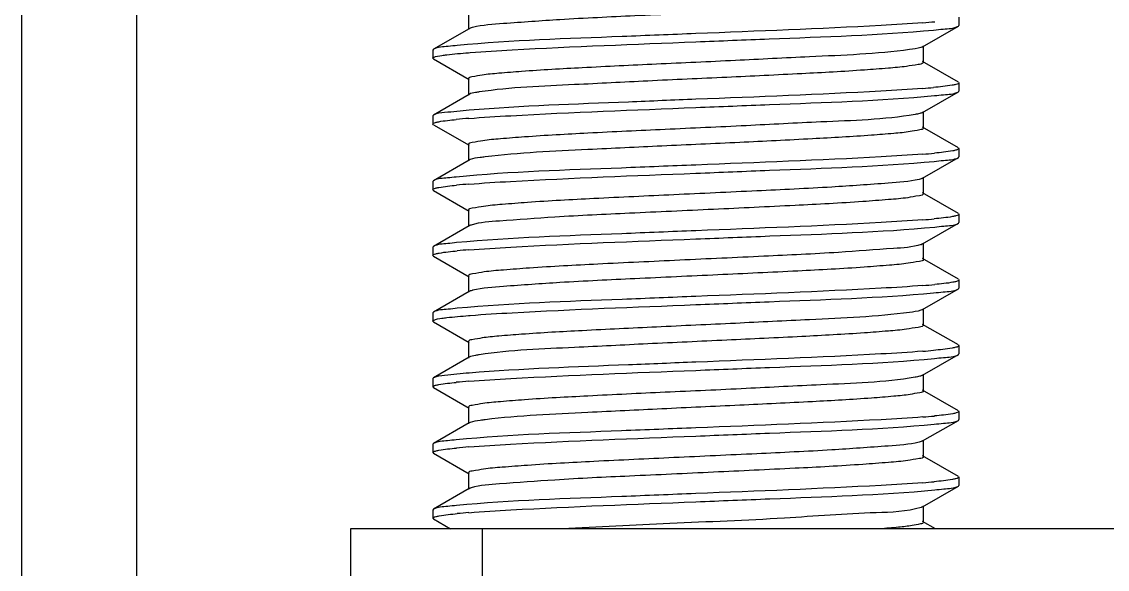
# Model space of a CAD drawing. Extents: x 27938 to 650306, y -92720 to 1524912.
# Drawn here: x 293661 to 293954.7, y 832704.2 to 832852.5 of the extents above; entities that cross this region are included whole.
import ezdxf

# ---------------------------------------------------------------- set-up
doc = ezdxf.new("R2010")
doc.units = 0
doc.header["$LTSCALE"] = 1000
doc.header["$MEASUREMENT"] = 0

msp = doc.modelspace()

# ---------------------------------------------------------------- linework, layer by layer
at = {"linetype": 'Continuous'}
for p, q in [((293661.02, 830017.12), (293661.02, 833030.77)), ((293692.16, 830600.28), (293692.16, 832899.25)), ((293781.87, 832854.87), (293781.87, 832850.42)), ((293914.6, 832853.76), (293914.6, 832851.53)), ((293782.06, 832850.64), (293772.41, 832845.05)), ((293904.77, 832845.75), (293914.43, 832851.34)), ((293914.43, 832851.34), (293914.6, 832851.53)), ((293772.41, 832845.05), (293772.24, 832844.86)), ((293772.24, 832844.86), (293772.24, 832842.63)), ((293904.97, 832841.52), (293904.97, 832845.97)), ((293772.41, 832842.44), (293772.24, 832842.63)), ((293772.41, 832842.44), (293782.06, 832836.85)), ((293781.88, 832844.13), (293782.38, 832844.16)), ((293914.43, 832836.16), (293904.77, 832841.75)), ((293781.87, 832837.07), (293781.87, 832832.62)), ((293914.43, 832836.16), (293914.6, 832835.96)), ((293914.6, 832835.96), (293914.6, 832833.74)), ((293782.06, 832832.85), (293772.41, 832827.26)), ((293904.77, 832827.95), (293914.43, 832833.54)), ((293914.43, 832833.54), (293914.6, 832833.74)), ((293772.41, 832827.26), (293772.24, 832827.06)), ((293772.24, 832827.06), (293772.24, 832824.84)), ((293904.97, 832823.73), (293904.97, 832828.18)), ((293772.41, 832824.64), (293772.24, 832824.84)), ((293772.41, 832824.64), (293782.06, 832819.05)), ((293914.43, 832818.36), (293904.77, 832823.95)), ((293781.87, 832819.28), (293781.87, 832814.83)), ((293914.43, 832818.36), (293914.6, 832818.17)), ((293914.6, 832818.17), (293914.6, 832815.94)), ((293782.33, 832815.18), (293782.06, 832815.05)), ((293904.77, 832810.16), (293914.43, 832815.75)), ((293914.43, 832815.75), (293914.6, 832815.94)), ((293782.06, 832815.05), (293772.41, 832809.46)), ((293772.41, 832809.46), (293772.24, 832809.27)), ((293904.97, 832805.93), (293904.97, 832810.38)), ((293772.24, 832809.27), (293772.24, 832807.04)), ((293772.41, 832806.85), (293772.24, 832807.04)), ((293772.41, 832806.85), (293782.06, 832801.26)), ((293914.43, 832800.57), (293904.77, 832806.16)), ((293781.87, 832801.48), (293781.87, 832797.03)), ((293914.43, 832800.57), (293914.6, 832800.37)), ((293904.77, 832792.36), (293914.43, 832797.95)), ((293914.43, 832797.95), (293914.6, 832798.15)), ((293914.6, 832800.37), (293914.6, 832798.15)), ((293782.06, 832797.26), (293772.41, 832791.67)), ((293904.77, 832792.36), (293904.42, 832792.21)), ((293904.97, 832788.14), (293904.97, 832792.59)), ((293772.41, 832791.67), (293772.24, 832791.47)), ((293772.24, 832791.47), (293772.24, 832789.25)), ((293772.41, 832789.05), (293772.24, 832789.25)), ((293772.41, 832789.05), (293782.06, 832783.46)), ((293914.43, 832782.77), (293904.77, 832788.36)), ((293781.87, 832783.69), (293781.87, 832779.24)), ((293904.77, 832774.57), (293914.43, 832780.16)), ((293914.43, 832782.77), (293914.6, 832782.58)), ((293914.43, 832780.16), (293914.6, 832780.35)), ((293914.6, 832782.58), (293914.6, 832780.35)), ((293782.06, 832779.46), (293772.41, 832773.87)), ((293904.97, 832770.34), (293904.97, 832774.79)), ((293772.41, 832773.87), (293772.24, 832773.68)), ((293772.24, 832773.68), (293772.24, 832771.45)), ((293772.41, 832771.26), (293772.24, 832771.45)), ((293772.41, 832771.26), (293782.06, 832765.67)), ((293781.88, 832772.95), (293782.38, 832772.98)), ((293914.43, 832764.98), (293904.77, 832770.57)), ((293781.87, 832765.89), (293781.87, 832761.44)), ((293904.77, 832756.77), (293914.43, 832762.36)), ((293914.43, 832764.98), (293914.6, 832764.78)), ((293914.43, 832762.36), (293914.6, 832762.56)), ((293914.6, 832764.78), (293914.6, 832762.56)), ((293782.06, 832761.67), (293772.41, 832756.08)), ((293904.97, 832752.55), (293904.97, 832757)), ((293772.41, 832756.08), (293772.24, 832755.88)), ((293772.24, 832755.88), (293772.24, 832753.66)), ((293772.41, 832753.46), (293772.24, 832753.66)), ((293772.41, 832753.46), (293782.06, 832747.87)), ((293914.43, 832747.18), (293904.77, 832752.77)), ((293781.87, 832748.1), (293781.87, 832743.65)), ((293914.43, 832747.18), (293914.6, 832746.99)), ((293914.43, 832744.57), (293914.6, 832744.76)), ((293914.6, 832746.99), (293914.6, 832744.76)), ((293782.06, 832743.87), (293772.41, 832738.28)), ((293782.33, 832744), (293782.06, 832743.87)), ((293904.77, 832738.98), (293914.43, 832744.57)), ((293904.97, 832734.75), (293904.97, 832739.2)), ((293772.41, 832738.28), (293772.24, 832738.09)), ((293772.24, 832738.09), (293772.24, 832735.86)), ((293772.41, 832735.67), (293772.24, 832735.86)), ((293772.41, 832735.67), (293782.06, 832730.08)), ((293914.43, 832729.39), (293904.77, 832734.98)), ((293781.87, 832730.3), (293781.87, 832725.85)), ((293914.43, 832729.39), (293914.6, 832729.19)), ((293914.6, 832729.19), (293914.6, 832726.97)), ((293782.06, 832726.08), (293772.41, 832720.49)), ((293904.77, 832721.18), (293914.43, 832726.77)), ((293914.43, 832726.77), (293914.6, 832726.97)), ((293904.97, 832716.96), (293904.97, 832721.41)), ((293772.41, 832720.49), (293772.24, 832720.29)), ((293772.24, 832720.29), (293772.24, 832718.07)), ((293904.77, 832721.18), (293904.42, 832721.03)), ((293772.41, 832717.87), (293772.24, 832718.07)), ((293772.41, 832717.87), (293777.06, 832715.18)), ((293908.23, 832715.18), (293904.77, 832717.18)), ((293749.99, 832715.18), (293749.99, 829755.57)), ((294114.79, 832715.18), (293749.99, 832715.18)), ((293785.58, 832715.18), (293785.58, 829755.57))]:
    msp.add_line(p, q, dxfattribs=at)
for centre, radius, start, end in [((293785.24, 832841.67), 9.56, 103.4604, 104.3304), ((293889.34, 833051.29), 199.64, 274.4562, 275.3757), ((293888.75, 833040.56), 206.72, 274.4595, 275.2732), ((293797.13, 832631.69), 195.24, 94.4466, 95.4486), ((293889.15, 833017.91), 201.86, 274.4571, 275.3431), ((293797.25, 832612.46), 196.68, 94.4521, 95.4224), ((293889.11, 833000.58), 202.32, 274.4572, 275.3373), ((293903.08, 832796.09), 4.11, 287.9093, 289.0439), ((293797.64, 832589.97), 201.39, 94.4567, 95.3502), ((293889.34, 832980.11), 199.64, 274.4562, 275.3757), ((293785.24, 832770.49), 9.56, 103.4604, 104.3304), ((293888.75, 832969.38), 206.72, 274.4595, 275.2732), ((293797.13, 832560.51), 195.24, 94.4466, 95.4486), ((293889.15, 832946.73), 201.86, 274.4571, 275.3431), ((293797.25, 832541.28), 196.68, 94.4521, 95.4224), ((293889.11, 832929.4), 202.32, 274.4572, 275.3373), ((293797.64, 832518.79), 201.39, 94.4567, 95.3502), ((293903.08, 832724.92), 4.11, 287.9093, 289.0439)]:
    msp.add_arc(centre, radius, start, end, dxfattribs=at)
for points, knots in [([(293904.96, 832859.32), (293904.97, 832858.93), (293902.92, 832858.68), (293900.42, 832858.12), (293895.12, 832857.7), (293885.36, 832856.93), (293869.76, 832856.1), (293849.11, 832855.13), (293827.63, 832854.14), (293808.27, 832853.23), (293793.67, 832852.17), (293785.74, 832851.62), (293783.02, 832850.97)], [0, 0, 0, 0, 0.009517, 0.035128, 0.076492, 0.132277, 0.279305, 0.456588, 0.640385, 0.806077, 0.931494, 1, 1, 1, 1]), ([(293782.88, 832850.93), (293782.71, 832850.89), (293782.44, 832850.81), (293782.17, 832850.7), (293782.07, 832850.64)], [0, 0, 0, 0, 0.585672, 1, 1, 1, 1]), ([(293904.85, 832852.26), (293901.08, 832851.96), (293880.61, 832850.72), (293860.12, 832849.97), (293843.42, 832849.31)], [0, 0, 0, 0, 0.184509, 1, 1, 1, 1]), ([(293907.75, 832850.28), (293908.6, 832850.36), (293910.8, 832850.67), (293913.22, 832850.63), (293914.43, 832851.34)], [0, 0, 0, 0, 0.380051, 1, 1, 1, 1]), ([(293843.42, 832849.31), (293836.77, 832849.04), (293815.25, 832848.12), (293793.69, 832847.49), (293778.87, 832846.09)], [0, 0, 0, 0, 0.308784, 1, 1, 1, 1]), ([(293843.42, 832847.08), (293850.02, 832847.35), (293871.47, 832848.26), (293892.95, 832848.9), (293907.75, 832850.28)], [0, 0, 0, 0, 0.307895, 1, 1, 1, 1]), ([(293778.87, 832846.09), (293778.04, 832846.01), (293775.91, 832845.71), (293773.58, 832845.73), (293772.41, 832845.05)], [0, 0, 0, 0, 0.379378, 1, 1, 1, 1]), ([(293901.25, 832844.98), (293892.29, 832843.78), (293876.52, 832843.17), (293853.68, 832841.97), (293833.15, 832841.06), (293813.91, 832840.12), (293799.6, 832839.34), (293790.73, 832838.61), (293785.96, 832838.2), (293783.69, 832837.69), (293781.87, 832837.43), (293781.87, 832837.07)], [0, 0, 0, 0, 0.226556, 0.394464, 0.573122, 0.741029, 0.877994, 0.929534, 0.967621, 0.99116, 1, 1, 1, 1]), ([(293782.38, 832844.16), (293786.16, 832844.46), (293806.49, 832845.68), (293826.85, 832846.42), (293843.42, 832847.08)], [0, 0, 0, 0, 0.186017, 1, 1, 1, 1]), ([(293904.77, 832845.75), (293904.62, 832845.66), (293903.48, 832845.26), (293902.28, 832845.12), (293901.25, 832844.98)], [0, 0, 0, 0, 0.140461, 1, 1, 1, 1]), ([(293772.24, 832842.63), (293772.24, 832842.71), (293773.07, 832843.31), (293773.91, 832843.26), (293774.69, 832843.38)], [0, 0, 0, 0, 0.092798, 1, 1, 1, 1]), ([(293774.69, 832843.38), (293775.15, 832843.45), (293777.53, 832843.77), (293779.94, 832843.97), (293781.88, 832844.13)], [0, 0, 0, 0, 0.190958, 1, 1, 1, 1]), ([(293904.92, 832841.41), (293904.61, 832841.05), (293902.88, 832840.85), (293899.89, 832840.28), (293894.94, 832839.88), (293885.56, 832839.15), (293870.94, 832838.37), (293851.42, 832837.42), (293830.9, 832836.53), (293808.6, 832835.31), (293793.33, 832834.79), (293784.81, 832833.5)], [0, 0, 0, 0, 0.011937, 0.038615, 0.07957, 0.133598, 0.274096, 0.443272, 0.620779, 0.785256, 1, 1, 1, 1]), ([(293904.97, 832841.52), (293904.97, 832841.5), (293904.96, 832841.46), (293904.93, 832841.43), (293904.92, 832841.41)], [0, 0, 0, 0, 0.463467, 1, 1, 1, 1]), ([(293914.6, 832835.96), (293914.6, 832835.86), (293914.25, 832835.65), (293913.97, 832835.58), (293913.76, 832835.53)], [0, 0, 0, 0, 0.312916, 1, 1, 1, 1]), ([(293784.81, 832833.5), (293784.48, 832833.45), (293783.56, 832833.29), (293782.59, 832833.15), (293782.07, 832832.85)], [0, 0, 0, 0, 0.353551, 1, 1, 1, 1]), ([(293904.82, 832834.46), (293901.05, 832834.16), (293880.59, 832832.93), (293860.11, 832832.18), (293843.42, 832831.51)], [0, 0, 0, 0, 0.184619, 1, 1, 1, 1]), ([(293913.76, 832835.53), (293913.44, 832835.44), (293911.45, 832835.05), (293909.43, 832834.86), (293907.75, 832834.71)], [0, 0, 0, 0, 0.163149, 1, 1, 1, 1]), ([(293907.95, 832832.5), (293908.78, 832832.58), (293910.91, 832832.88), (293913.25, 832832.86), (293914.43, 832833.54)], [0, 0, 0, 0, 0.379419, 1, 1, 1, 1]), ([(293843.42, 832831.51), (293837.33, 832831.27), (293816.88, 832830.43), (293796.42, 832829.69), (293782.09, 832828.57)], [0, 0, 0, 0, 0.297814, 1, 1, 1, 1]), ([(293843.42, 832829.29), (293850.06, 832829.55), (293871.58, 832830.47), (293893.13, 832831.1), (293907.95, 832832.5)], [0, 0, 0, 0, 0.308711, 1, 1, 1, 1]), ([(293782.09, 832828.57), (293779.87, 832828.4), (293776.71, 832827.96), (293773.3, 832827.77), (293772.41, 832827.26)], [0, 0, 0, 0, 0.683777, 1, 1, 1, 1]), ([(293902.71, 832827.41), (293894.32, 832825.97), (293878.98, 832825.57), (293856.46, 832824.28), (293835.43, 832823.38), (293815.48, 832822.41), (293800.52, 832821.61), (293791.22, 832820.86), (293786.18, 832820.44), (293783.8, 832819.9), (293781.87, 832819.65), (293781.87, 832819.28)], [0, 0, 0, 0, 0.210773, 0.377666, 0.558838, 0.731273, 0.873076, 0.926648, 0.966309, 0.990838, 1, 1, 1, 1]), ([(293781.99, 832826.34), (293785.76, 832826.64), (293806.23, 832827.87), (293826.71, 832828.62), (293843.42, 832829.29)], [0, 0, 0, 0, 0.184504, 1, 1, 1, 1]), ([(293904.77, 832827.95), (293904.54, 832827.82), (293903.84, 832827.62), (293903.15, 832827.48), (293902.71, 832827.41)], [0, 0, 0, 0, 0.374139, 1, 1, 1, 1]), ([(293772.24, 832824.84), (293772.24, 832824.93), (293772.53, 832825.13), (293772.78, 832825.19), (293772.96, 832825.24)], [0, 0, 0, 0, 0.319044, 1, 1, 1, 1]), ([(293772.96, 832825.24), (293773.26, 832825.33), (293775.12, 832825.71), (293777.01, 832825.89), (293778.59, 832826.04)], [0, 0, 0, 0, 0.160861, 1, 1, 1, 1]), ([(293904.97, 832823.73), (293904.96, 832823.38), (293903.2, 832823.12), (293900.98, 832822.62), (293896.34, 832822.21), (293887.69, 832821.49), (293873.7, 832820.72), (293854.83, 832819.79), (293834.56, 832818.89), (293811.61, 832817.72), (293795.65, 832817.05), (293786.44, 832815.93)], [0, 0, 0, 0, 0.008683, 0.031763, 0.069103, 0.119686, 0.254361, 0.420111, 0.597552, 0.765912, 1, 1, 1, 1]), ([(293914.6, 832818.17), (293914.6, 832818.08), (293914.3, 832817.88), (293914.06, 832817.81), (293913.87, 832817.76)], [0, 0, 0, 0, 0.318137, 1, 1, 1, 1]), ([(293786.44, 832815.93), (293785.97, 832815.87), (293784.59, 832815.68), (293783.19, 832815.5), (293782.33, 832815.18)], [0, 0, 0, 0, 0.341642, 1, 1, 1, 1]), ([(293904.84, 832816.67), (293901.07, 832816.37), (293880.61, 832815.13), (293860.12, 832814.38), (293843.42, 832813.72)], [0, 0, 0, 0, 0.184538, 1, 1, 1, 1]), ([(293907.93, 832814.71), (293908.76, 832814.78), (293910.91, 832815.09), (293913.25, 832815.06), (293914.43, 832815.75)], [0, 0, 0, 0, 0.379512, 1, 1, 1, 1]), ([(293913.87, 832817.76), (293913.56, 832817.67), (293911.61, 832817.28), (293909.62, 832817.09), (293907.95, 832816.93)], [0, 0, 0, 0, 0.159502, 1, 1, 1, 1]), ([(293843.42, 832813.72), (293836.72, 832813.45), (293815.11, 832812.53), (293793.45, 832811.91), (293778.59, 832810.47)], [0, 0, 0, 0, 0.309919, 1, 1, 1, 1]), ([(293843.42, 832811.49), (293850.06, 832811.76), (293871.57, 832812.67), (293893.11, 832813.31), (293907.93, 832814.71)], [0, 0, 0, 0, 0.308641, 1, 1, 1, 1]), ([(293778.59, 832810.47), (293777.8, 832810.4), (293775.76, 832810.11), (293773.53, 832810.12), (293772.41, 832809.46)], [0, 0, 0, 0, 0.378482, 1, 1, 1, 1]), ([(293903.81, 832809.83), (293901.09, 832809.18), (293893.15, 832808.63), (293878.55, 832807.57), (293859.18, 832806.66), (293837.71, 832805.67), (293817.06, 832804.69), (293801.47, 832803.87), (293791.71, 832803.1), (293786.41, 832802.68), (293783.91, 832802.12), (293781.87, 832801.87), (293781.87, 832801.48)], [0, 0, 0, 0, 0.068576, 0.194029, 0.359725, 0.543506, 0.720761, 0.867753, 0.923531, 0.964877, 0.99049, 1, 1, 1, 1]), ([(293781.98, 832808.54), (293785.75, 832808.84), (293806.22, 832810.08), (293826.71, 832810.83), (293843.42, 832811.49)], [0, 0, 0, 0, 0.184493, 1, 1, 1, 1]), ([(293904.77, 832810.16), (293904.65, 832810.09), (293904.33, 832809.97), (293904.01, 832809.88), (293903.81, 832809.83)], [0, 0, 0, 0, 0.406881, 1, 1, 1, 1]), ([(293772.24, 832807.04), (293772.24, 832807.13), (293772.53, 832807.33), (293772.78, 832807.4), (293772.97, 832807.45)], [0, 0, 0, 0, 0.318595, 1, 1, 1, 1]), ([(293772.97, 832807.45), (293773.26, 832807.53), (293775.15, 832807.92), (293777.06, 832808.1), (293778.66, 832808.26)], [0, 0, 0, 0, 0.160696, 1, 1, 1, 1]), ([(293904.96, 832805.93), (293904.96, 832805.53), (293902.87, 832805.3), (293900.3, 832804.71), (293894.87, 832804.29), (293884.89, 832803.51), (293868.97, 832802.68), (293847.98, 832801.69), (293826.31, 832800.68), (293806.96, 832799.8), (293792.73, 832798.66), (293785.08, 832798.21), (293782.61, 832797.47)], [0, 0, 0, 0, 0.009703, 0.035887, 0.07813, 0.135078, 0.284815, 0.464601, 0.649729, 0.81476, 0.937049, 1, 1, 1, 1]), ([(293904.84, 832798.87), (293901.07, 832798.57), (293880.6, 832797.34), (293860.12, 832796.59), (293843.42, 832795.92)], [0, 0, 0, 0, 0.184553, 1, 1, 1, 1]), ([(293913.78, 832799.94), (293913.47, 832799.86), (293911.53, 832799.48), (293909.57, 832799.29), (293907.93, 832799.14)], [0, 0, 0, 0, 0.163341, 1, 1, 1, 1]), ([(293908.04, 832796.92), (293908.86, 832797), (293910.96, 832797.3), (293913.27, 832797.28), (293914.43, 832797.95)], [0, 0, 0, 0, 0.379133, 1, 1, 1, 1]), ([(293914.6, 832800.37), (293914.59, 832800.27), (293914.26, 832800.07), (293913.99, 832800), (293913.78, 832799.94)], [0, 0, 0, 0, 0.314295, 1, 1, 1, 1]), ([(293843.42, 832795.92), (293836.73, 832795.66), (293815.14, 832794.73), (293793.52, 832794.11), (293778.66, 832792.69)], [0, 0, 0, 0, 0.309586, 1, 1, 1, 1]), ([(293782.61, 832797.47), (293782.5, 832797.44), (293782.32, 832797.38), (293782.14, 832797.3), (293782.06, 832797.26)], [0, 0, 0, 0, 0.569522, 1, 1, 1, 1]), ([(293843.42, 832793.7), (293850.08, 832793.96), (293871.62, 832794.88), (293893.21, 832795.51), (293908.04, 832796.92)], [0, 0, 0, 0, 0.309073, 1, 1, 1, 1]), ([(293778.66, 832792.69), (293777.87, 832792.61), (293775.8, 832792.32), (293773.54, 832792.33), (293772.41, 832791.67)], [0, 0, 0, 0, 0.378727, 1, 1, 1, 1]), ([(293904.34, 832792.18), (293901.96, 832791.41), (293894.39, 832791.01), (293880.29, 832789.83), (293860.96, 832788.97), (293839.23, 832787.94), (293818.12, 832786.95), (293802.1, 832786.12), (293792.05, 832785.33), (293786.57, 832784.91), (293783.99, 832784.33), (293781.87, 832784.09), (293781.87, 832783.69)], [0, 0, 0, 0, 0.061098, 0.182334, 0.347135, 0.532706, 0.713328, 0.863975, 0.921317, 0.963856, 0.990226, 1, 1, 1, 1]), ([(293781.99, 832790.75), (293785.77, 832791.05), (293806.23, 832792.28), (293826.72, 832793.03), (293843.42, 832793.7)], [0, 0, 0, 0, 0.184541, 1, 1, 1, 1]), ([(293772.24, 832789.25), (293772.24, 832789.35), (293772.56, 832789.55), (293772.82, 832789.62), (293773.03, 832789.67)], [0, 0, 0, 0, 0.315177, 1, 1, 1, 1]), ([(293773.03, 832789.67), (293773.34, 832789.75), (293775.27, 832790.14), (293777.23, 832790.33), (293778.87, 832790.48)], [0, 0, 0, 0, 0.16229, 1, 1, 1, 1]), ([(293904.96, 832788.14), (293904.97, 832787.75), (293902.92, 832787.5), (293900.42, 832786.94), (293895.12, 832786.52), (293885.36, 832785.75), (293869.76, 832784.93), (293849.11, 832783.95), (293827.63, 832782.96), (293808.27, 832782.05), (293793.67, 832780.99), (293785.74, 832780.44), (293783.02, 832779.79)], [0, 0, 0, 0, 0.009517, 0.035128, 0.076492, 0.132277, 0.279305, 0.456588, 0.640385, 0.806077, 0.931494, 1, 1, 1, 1]), ([(293904.85, 832781.08), (293901.08, 832780.78), (293880.61, 832779.54), (293860.12, 832778.79), (293843.42, 832778.13)], [0, 0, 0, 0, 0.184509, 1, 1, 1, 1]), ([(293907.75, 832779.1), (293908.6, 832779.18), (293910.8, 832779.49), (293913.22, 832779.45), (293914.43, 832780.16)], [0, 0, 0, 0, 0.380051, 1, 1, 1, 1]), ([(293913.89, 832782.18), (293913.59, 832782.09), (293911.65, 832781.69), (293909.69, 832781.51), (293908.04, 832781.35)], [0, 0, 0, 0, 0.159053, 1, 1, 1, 1]), ([(293914.6, 832782.58), (293914.6, 832782.49), (293914.31, 832782.29), (293914.07, 832782.23), (293913.89, 832782.18)], [0, 0, 0, 0, 0.319254, 1, 1, 1, 1]), ([(293843.42, 832778.13), (293836.77, 832777.86), (293815.25, 832776.95), (293793.69, 832776.31), (293778.87, 832774.91)], [0, 0, 0, 0, 0.308784, 1, 1, 1, 1]), ([(293782.88, 832779.75), (293782.71, 832779.71), (293782.44, 832779.63), (293782.17, 832779.52), (293782.07, 832779.46)], [0, 0, 0, 0, 0.585672, 1, 1, 1, 1]), ([(293843.42, 832775.9), (293850.02, 832776.17), (293871.47, 832777.08), (293892.95, 832777.72), (293907.75, 832779.1)], [0, 0, 0, 0, 0.307895, 1, 1, 1, 1]), ([(293778.87, 832774.91), (293778.04, 832774.83), (293775.91, 832774.53), (293773.58, 832774.55), (293772.41, 832773.87)], [0, 0, 0, 0, 0.379378, 1, 1, 1, 1]), ([(293782.38, 832772.98), (293786.16, 832773.28), (293806.49, 832774.5), (293826.85, 832775.24), (293843.42, 832775.9)], [0, 0, 0, 0, 0.186017, 1, 1, 1, 1]), ([(293904.77, 832774.57), (293904.62, 832774.48), (293903.48, 832774.08), (293902.28, 832773.94), (293901.25, 832773.8)], [0, 0, 0, 0, 0.140461, 1, 1, 1, 1]), ([(293772.24, 832771.45), (293772.24, 832771.53), (293773.07, 832772.13), (293773.91, 832772.08), (293774.69, 832772.2)], [0, 0, 0, 0, 0.092798, 1, 1, 1, 1]), ([(293774.69, 832772.2), (293775.15, 832772.27), (293777.53, 832772.59), (293779.94, 832772.79), (293781.88, 832772.95)], [0, 0, 0, 0, 0.190958, 1, 1, 1, 1]), ([(293901.25, 832773.8), (293892.29, 832772.6), (293876.52, 832771.99), (293853.68, 832770.79), (293833.15, 832769.88), (293813.91, 832768.94), (293799.6, 832768.16), (293790.73, 832767.43), (293785.96, 832767.02), (293783.69, 832766.51), (293781.87, 832766.25), (293781.87, 832765.89)], [0, 0, 0, 0, 0.226556, 0.394464, 0.573122, 0.741029, 0.877994, 0.929534, 0.967621, 0.99116, 1, 1, 1, 1]), ([(293904.92, 832770.23), (293904.61, 832769.87), (293902.88, 832769.67), (293899.89, 832769.1), (293894.94, 832768.7), (293885.56, 832767.97), (293870.94, 832767.19), (293851.42, 832766.24), (293830.9, 832765.35), (293808.6, 832764.13), (293793.33, 832763.61), (293784.81, 832762.32)], [0, 0, 0, 0, 0.011937, 0.038615, 0.07957, 0.133598, 0.274096, 0.443272, 0.620779, 0.785256, 1, 1, 1, 1]), ([(293904.97, 832770.34), (293904.97, 832770.32), (293904.96, 832770.28), (293904.93, 832770.25), (293904.92, 832770.23)], [0, 0, 0, 0, 0.463467, 1, 1, 1, 1]), ([(293784.81, 832762.32), (293784.48, 832762.27), (293783.56, 832762.11), (293782.59, 832761.97), (293782.07, 832761.67)], [0, 0, 0, 0, 0.353551, 1, 1, 1, 1]), ([(293904.82, 832763.28), (293901.05, 832762.98), (293880.59, 832761.75), (293860.11, 832761), (293843.42, 832760.33)], [0, 0, 0, 0, 0.184619, 1, 1, 1, 1]), ([(293913.76, 832764.35), (293913.44, 832764.26), (293911.45, 832763.87), (293909.43, 832763.68), (293907.75, 832763.53)], [0, 0, 0, 0, 0.163149, 1, 1, 1, 1]), ([(293907.95, 832761.32), (293908.78, 832761.4), (293910.91, 832761.7), (293913.25, 832761.68), (293914.43, 832762.36)], [0, 0, 0, 0, 0.379419, 1, 1, 1, 1]), ([(293914.6, 832764.78), (293914.6, 832764.68), (293914.25, 832764.47), (293913.97, 832764.4), (293913.76, 832764.35)], [0, 0, 0, 0, 0.312916, 1, 1, 1, 1]), ([(293843.42, 832760.33), (293837.33, 832760.09), (293816.88, 832759.25), (293796.42, 832758.51), (293782.09, 832757.39)], [0, 0, 0, 0, 0.297814, 1, 1, 1, 1]), ([(293843.42, 832758.11), (293850.06, 832758.37), (293871.58, 832759.29), (293893.13, 832759.92), (293907.95, 832761.32)], [0, 0, 0, 0, 0.308711, 1, 1, 1, 1]), ([(293782.09, 832757.39), (293779.87, 832757.22), (293776.71, 832756.78), (293773.3, 832756.59), (293772.41, 832756.08)], [0, 0, 0, 0, 0.683777, 1, 1, 1, 1]), ([(293781.99, 832755.16), (293785.76, 832755.46), (293806.23, 832756.69), (293826.71, 832757.44), (293843.42, 832758.11)], [0, 0, 0, 0, 0.184504, 1, 1, 1, 1]), ([(293904.77, 832756.77), (293904.54, 832756.64), (293903.84, 832756.44), (293903.15, 832756.3), (293902.71, 832756.23)], [0, 0, 0, 0, 0.374139, 1, 1, 1, 1]), ([(293772.24, 832753.66), (293772.24, 832753.75), (293772.53, 832753.95), (293772.78, 832754.01), (293772.96, 832754.06)], [0, 0, 0, 0, 0.319044, 1, 1, 1, 1]), ([(293772.96, 832754.06), (293773.26, 832754.15), (293775.12, 832754.53), (293777.01, 832754.71), (293778.59, 832754.86)], [0, 0, 0, 0, 0.160861, 1, 1, 1, 1]), ([(293902.71, 832756.23), (293894.32, 832754.79), (293878.98, 832754.39), (293856.46, 832753.1), (293835.43, 832752.2), (293815.48, 832751.23), (293800.52, 832750.43), (293791.22, 832749.68), (293786.18, 832749.26), (293783.8, 832748.72), (293781.87, 832748.47), (293781.87, 832748.1)], [0, 0, 0, 0, 0.210773, 0.377666, 0.558838, 0.731273, 0.873076, 0.926648, 0.966309, 0.990838, 1, 1, 1, 1]), ([(293904.97, 832752.55), (293904.96, 832752.2), (293903.2, 832751.94), (293900.98, 832751.44), (293896.34, 832751.03), (293887.69, 832750.31), (293873.7, 832749.54), (293854.83, 832748.61), (293834.56, 832747.71), (293811.61, 832746.54), (293795.65, 832745.87), (293786.44, 832744.75)], [0, 0, 0, 0, 0.008683, 0.031763, 0.069103, 0.119686, 0.254361, 0.420111, 0.597552, 0.765912, 1, 1, 1, 1]), ([(293786.44, 832744.75), (293785.97, 832744.69), (293784.59, 832744.5), (293783.19, 832744.32), (293782.33, 832744)], [0, 0, 0, 0, 0.341642, 1, 1, 1, 1]), ([(293904.84, 832745.49), (293901.07, 832745.19), (293880.61, 832743.95), (293860.12, 832743.2), (293843.42, 832742.54)], [0, 0, 0, 0, 0.184538, 1, 1, 1, 1]), ([(293913.87, 832746.58), (293913.56, 832746.49), (293911.61, 832746.1), (293909.62, 832745.91), (293907.95, 832745.75)], [0, 0, 0, 0, 0.159502, 1, 1, 1, 1]), ([(293914.6, 832746.99), (293914.6, 832746.9), (293914.3, 832746.7), (293914.06, 832746.63), (293913.87, 832746.58)], [0, 0, 0, 0, 0.318137, 1, 1, 1, 1]), ([(293843.42, 832742.54), (293836.72, 832742.27), (293815.11, 832741.35), (293793.45, 832740.73), (293778.59, 832739.29)], [0, 0, 0, 0, 0.309919, 1, 1, 1, 1]), ([(293843.42, 832740.31), (293850.06, 832740.58), (293871.57, 832741.49), (293893.11, 832742.13), (293907.93, 832743.53)], [0, 0, 0, 0, 0.308641, 1, 1, 1, 1]), ([(293907.93, 832743.53), (293908.76, 832743.6), (293910.91, 832743.91), (293913.25, 832743.88), (293914.43, 832744.57)], [0, 0, 0, 0, 0.379512, 1, 1, 1, 1]), ([(293778.59, 832739.29), (293777.8, 832739.22), (293775.76, 832738.93), (293773.53, 832738.94), (293772.41, 832738.28)], [0, 0, 0, 0, 0.378482, 1, 1, 1, 1]), ([(293781.98, 832737.36), (293785.75, 832737.66), (293806.22, 832738.9), (293826.71, 832739.65), (293843.42, 832740.31)], [0, 0, 0, 0, 0.184493, 1, 1, 1, 1]), ([(293904.77, 832738.98), (293904.65, 832738.91), (293904.33, 832738.79), (293904.01, 832738.7), (293903.81, 832738.65)], [0, 0, 0, 0, 0.406881, 1, 1, 1, 1]), ([(293772.24, 832735.86), (293772.24, 832735.95), (293772.53, 832736.15), (293772.78, 832736.22), (293772.97, 832736.27)], [0, 0, 0, 0, 0.318595, 1, 1, 1, 1]), ([(293772.97, 832736.27), (293773.26, 832736.35), (293775.15, 832736.74), (293777.06, 832736.92), (293778.66, 832737.08)], [0, 0, 0, 0, 0.160696, 1, 1, 1, 1]), ([(293903.81, 832738.65), (293901.09, 832738), (293893.15, 832737.45), (293878.55, 832736.39), (293859.18, 832735.48), (293837.71, 832734.49), (293817.06, 832733.51), (293801.47, 832732.69), (293791.71, 832731.92), (293786.41, 832731.5), (293783.91, 832730.94), (293781.87, 832730.69), (293781.87, 832730.3)], [0, 0, 0, 0, 0.068576, 0.194029, 0.359725, 0.543506, 0.720761, 0.867753, 0.923531, 0.964877, 0.99049, 1, 1, 1, 1]), ([(293904.96, 832734.75), (293904.96, 832734.35), (293902.87, 832734.12), (293900.3, 832733.53), (293894.87, 832733.11), (293884.89, 832732.33), (293868.97, 832731.5), (293847.98, 832730.51), (293826.31, 832729.5), (293806.96, 832728.62), (293792.73, 832727.48), (293785.08, 832727.03), (293782.61, 832726.29)], [0, 0, 0, 0, 0.009703, 0.035887, 0.07813, 0.135078, 0.284815, 0.464601, 0.649729, 0.81476, 0.937049, 1, 1, 1, 1]), ([(293904.84, 832727.69), (293901.07, 832727.39), (293880.6, 832726.16), (293860.12, 832725.41), (293843.42, 832724.74)], [0, 0, 0, 0, 0.184553, 1, 1, 1, 1]), ([(293913.78, 832728.76), (293913.47, 832728.68), (293911.53, 832728.3), (293909.57, 832728.11), (293907.93, 832727.96)], [0, 0, 0, 0, 0.163341, 1, 1, 1, 1]), ([(293914.6, 832729.19), (293914.59, 832729.09), (293914.26, 832728.89), (293913.99, 832728.82), (293913.78, 832728.76)], [0, 0, 0, 0, 0.314295, 1, 1, 1, 1]), ([(293843.42, 832724.74), (293836.73, 832724.48), (293815.14, 832723.55), (293793.52, 832722.93), (293778.66, 832721.51)], [0, 0, 0, 0, 0.309586, 1, 1, 1, 1]), ([(293782.61, 832726.29), (293782.5, 832726.26), (293782.32, 832726.2), (293782.14, 832726.12), (293782.06, 832726.08)], [0, 0, 0, 0, 0.569522, 1, 1, 1, 1]), ([(293843.42, 832722.52), (293850.08, 832722.78), (293871.62, 832723.7), (293893.21, 832724.33), (293908.04, 832725.74)], [0, 0, 0, 0, 0.309073, 1, 1, 1, 1]), ([(293908.04, 832725.74), (293908.86, 832725.82), (293910.96, 832726.12), (293913.27, 832726.1), (293914.43, 832726.77)], [0, 0, 0, 0, 0.379133, 1, 1, 1, 1]), ([(293778.66, 832721.51), (293777.87, 832721.43), (293775.8, 832721.14), (293773.54, 832721.15), (293772.41, 832720.49)], [0, 0, 0, 0, 0.378727, 1, 1, 1, 1]), ([(293781.99, 832719.57), (293785.77, 832719.87), (293806.23, 832721.1), (293826.72, 832721.85), (293843.42, 832722.52)], [0, 0, 0, 0, 0.184541, 1, 1, 1, 1]), ([(293772.24, 832718.07), (293772.24, 832718.17), (293772.56, 832718.37), (293772.82, 832718.44), (293773.03, 832718.49)], [0, 0, 0, 0, 0.315177, 1, 1, 1, 1]), ([(293773.03, 832718.49), (293773.34, 832718.57), (293775.27, 832718.96), (293777.23, 832719.15), (293778.87, 832719.3)], [0, 0, 0, 0, 0.16229, 1, 1, 1, 1]), ([(293904.34, 832721), (293900.45, 832719.74), (293887.86, 832719.58), (293865.37, 832717.77), (293836.97, 832716.72), (293816.94, 832715.73), (293807.22, 832715.18)], [0, 0, 0, 0, 0.126063, 0.381215, 0.699941, 1, 1, 1, 1]), ([(293904.96, 832716.96), (293904.97, 832716.66), (293903.51, 832716.38), (293901.63, 832715.96), (293897.74, 832715.56), (293894.88, 832715.31), (293893.2, 832715.18)], [0, 0, 0, 0, 0.073356, 0.265504, 0.576551, 1, 1, 1, 1])]:
    msp.add_open_spline(points, degree=3, knots=knots, dxfattribs=at)

doc.saveas('drawing.dxf')
